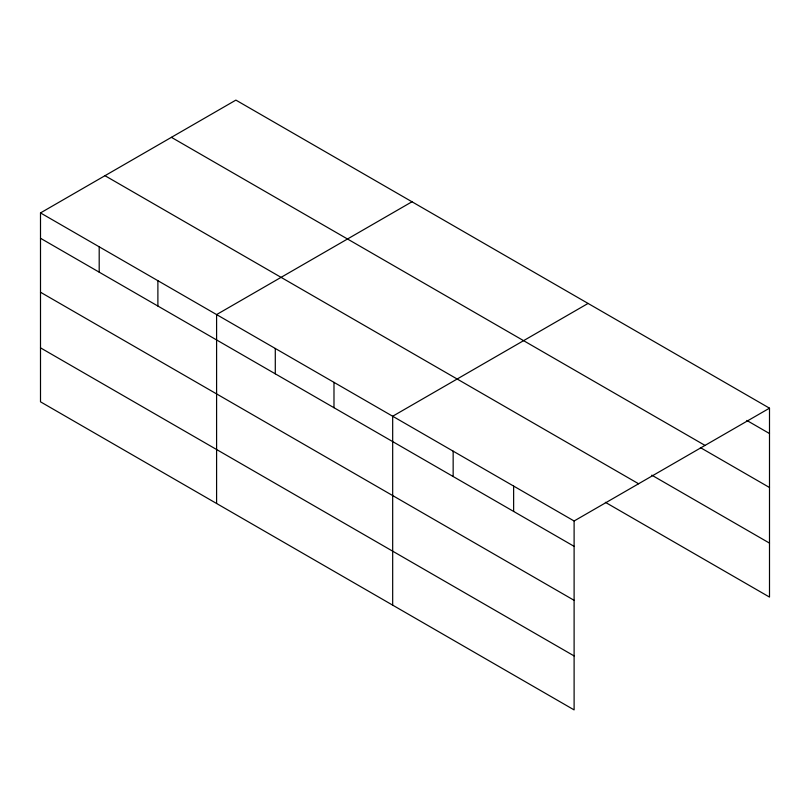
<?xml version="1.0" encoding="UTF-8"?>
<svg xmlns="http://www.w3.org/2000/svg" width="810" height="810" viewBox="0 0 810 810"><rect width="100%" height="100%" fill="white"/><g stroke="black" fill="none" stroke-linecap="round" stroke-linejoin="round"><path stroke-width="1.21" d="M605.353 502.311L769.5 597.081L769.5 408.179L235.892 100.106L40.5 212.919L40.5 401.821L574.108 709.894L574.108 520.992L40.5 212.919M411.986 201.771L216.594 314.584L216.594 503.486M588.07 303.436L392.678 416.239L392.678 605.151M574.108 520.992L769.5 408.179M746.82 420.441L769.5 433.542M171.416 137.335L705.024 445.409M700.387 447.606L769.5 487.509M651.787 475.156L769.5 543.115M104.976 175.689L638.584 483.762M40.5 238.272L574.108 546.345M40.5 292.238L574.108 600.321M40.5 347.844L574.108 655.928M513.631 486.071L513.631 511.434M453.154 451.16L453.154 476.513M333.983 382.36L333.983 407.714M275.289 348.472L275.289 373.825M157.889 280.695L157.889 306.048M99.195 246.807L99.195 272.16"/></g></svg>
